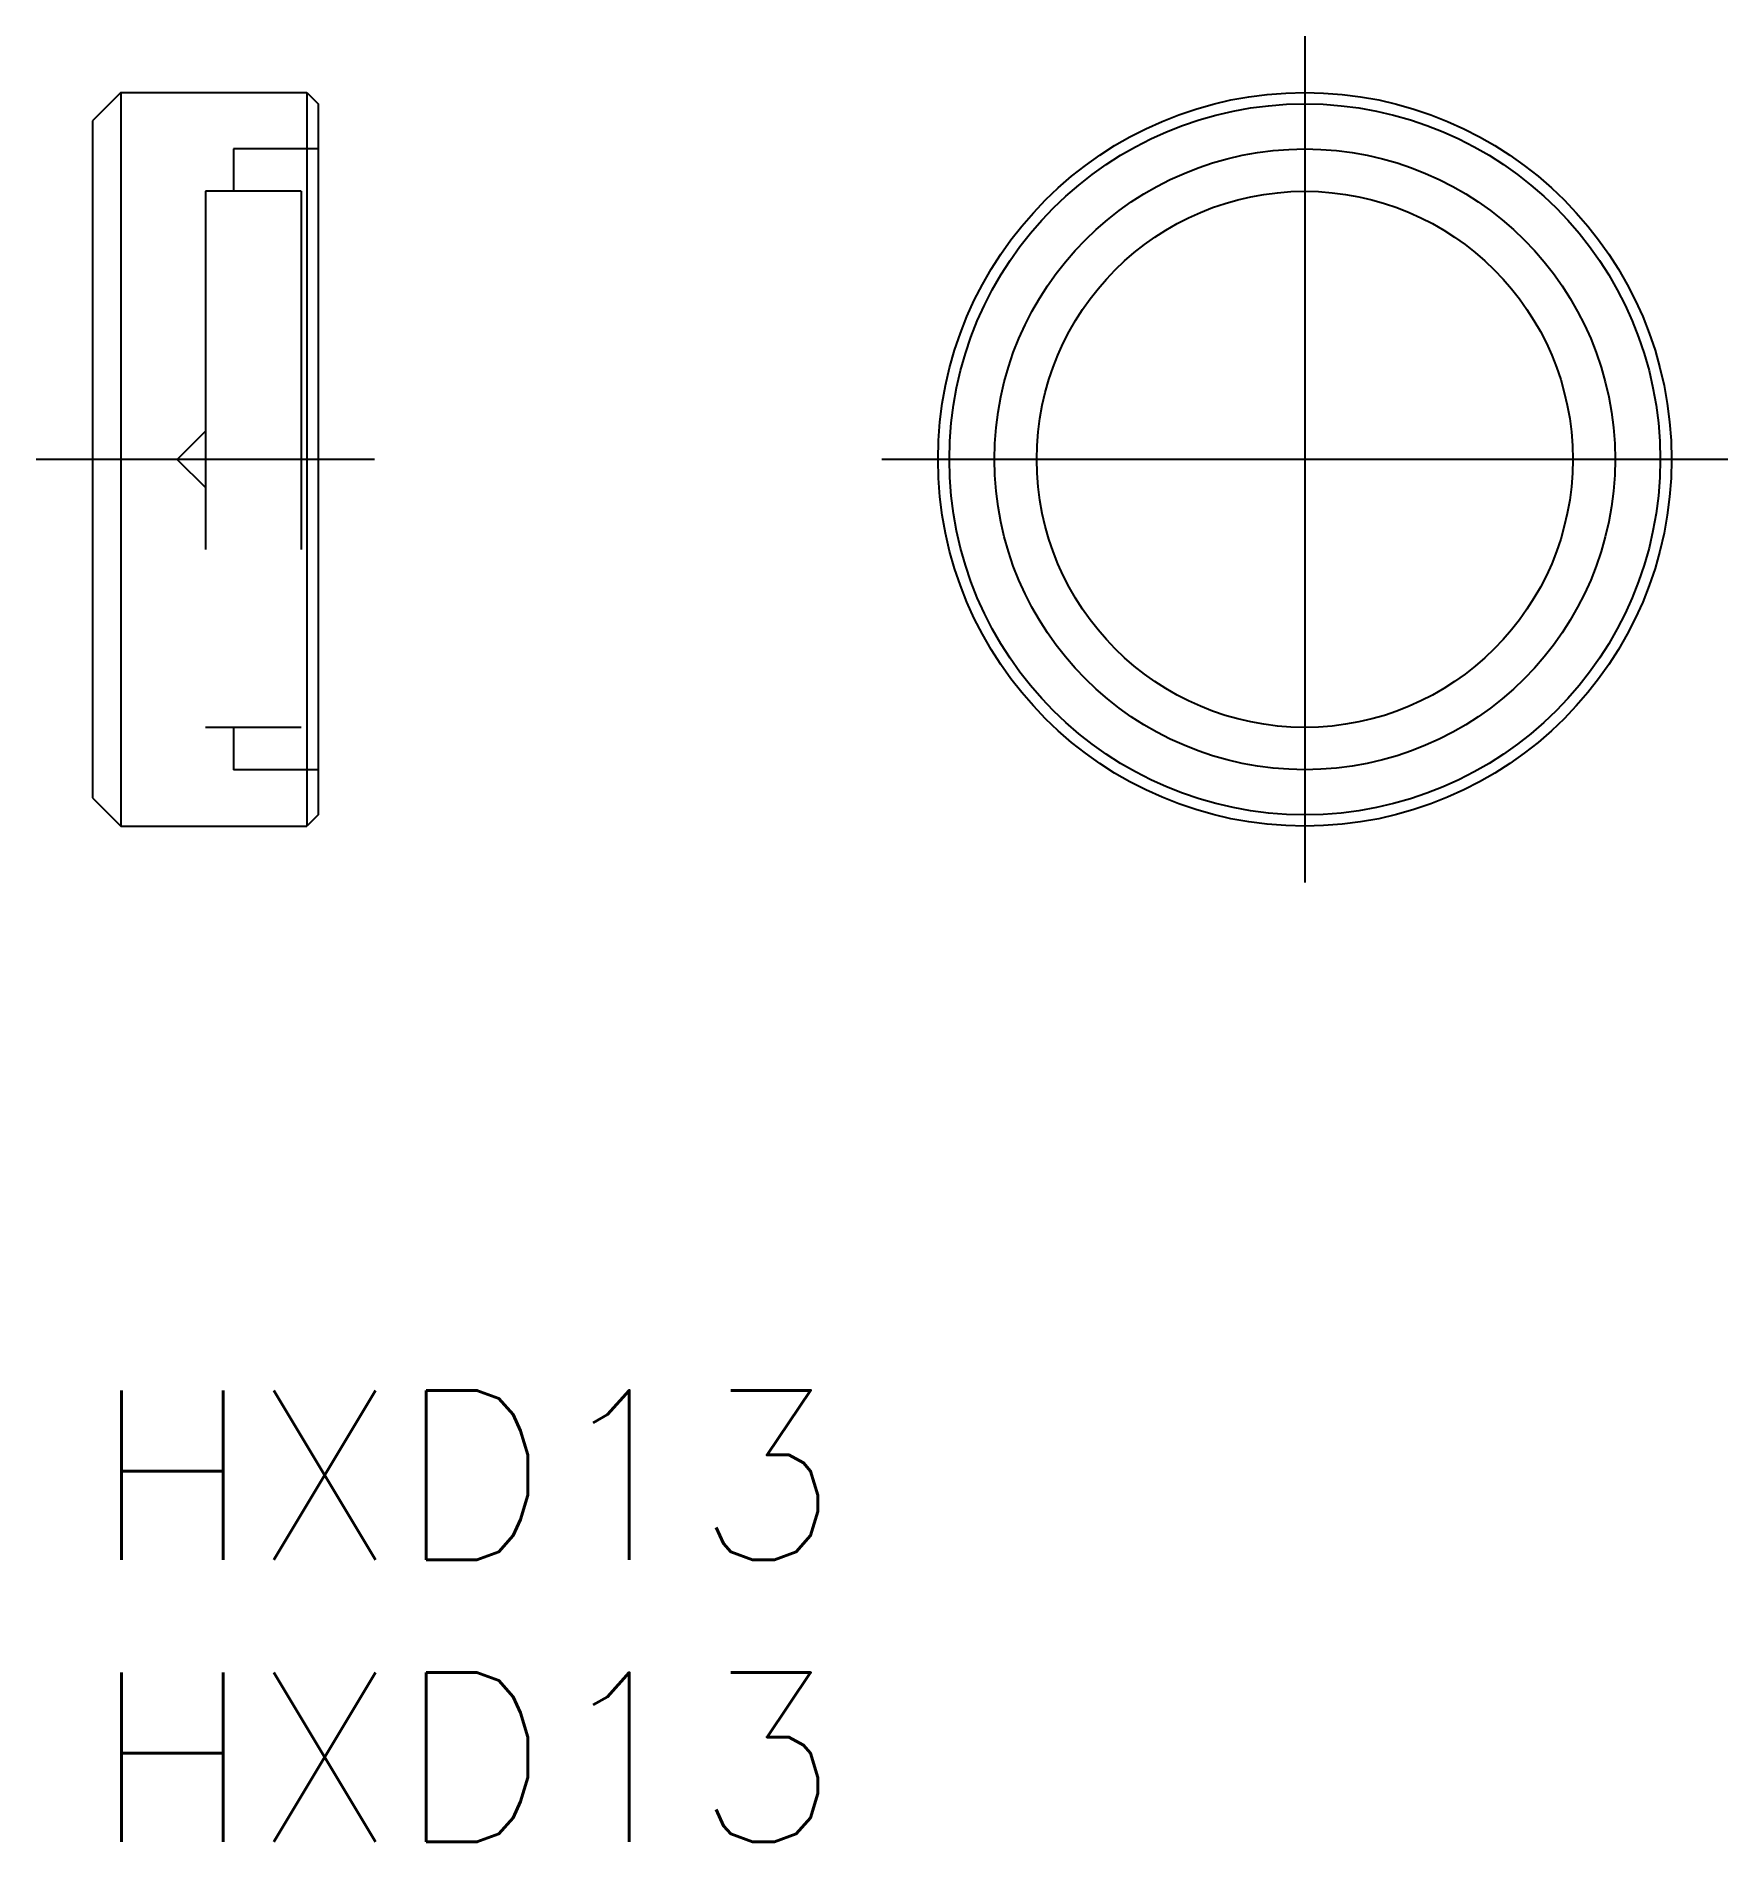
# Model space of a CAD drawing. Extents: x -1 to 29, y -8 to 24.
import ezdxf

# ---------------------------------------------------------------- set-up
doc = ezdxf.new("R2010")
doc.units = 0
doc.header["$LTSCALE"] = 0.5
doc.linetypes.add('CENTER', pattern=[50.8, 31.75, -6.35, 6.35, -6.35])
doc.linetypes.add('DASHED', pattern=[19.05, 12.7, -6.35])
for name, color, linetype in [('MSM_CENTER', 1, 'CENTER'), ('MSM_CONTINUOUS', 7, 'CONTINUOUS'), ('MSM_DASHED', 4, 'DASHED'), ('MSM_PART_NUMBER', 7, 'CONTINUOUS')]:
    doc.layers.add(name, color=color, linetype=linetype)
doc.styles.get("Standard").update_dxf_attribs({"font": 'txt.shx', "height": 1, "bigfont": 'bigfont.shx'})

# ---------------------------------------------------------------- blocks, each defined once
blk = doc.blocks.new('*U2')
at = {"layer": 'MSM_PART_NUMBER'}
blk.add_text('HXD13', height=3, dxfattribs=at).set_placement((0, -3))
blk = doc.blocks.new('*U3')
at = {"layer": 'MSM_PART_NUMBER'}
blk.add_text('HXD13', height=3, dxfattribs=at).set_placement((0, -8))

msp = doc.modelspace()

# ---------------------------------------------------------------- linework, layer by layer
at = {"layer": 'MSM_CENTER'}
for p, q in [((21.488, 24), (21.488, 9)), ((5, 16.5), (-1, 16.5)), ((28.988, 16.5), (13.988, 16.5))]:
    msp.add_line(p, q, dxfattribs=at)
at = {"layer": 'MSM_CONTINUOUS'}
for p, q in [((0.5, 23), (0, 22.5)), ((0.5, 23), (3.8, 23)), ((0.5, 23), (0.5, 10)), ((3.8, 23), (4, 22.8)), ((3.8, 23), (3.8, 10)), ((4, 22.8), (4, 10.2)), ((0, 22.5), (0, 10.5)), ((0, 10.5), (0.5, 10)), ((0.5, 10), (3.8, 10)), ((4, 10.2), (3.8, 10))]:
    msp.add_line(p, q, dxfattribs=at)
for radius in [6.5, 6.3, 5.5, 4.75]:
    msp.add_circle((21.488, 16.5), radius, dxfattribs=at)
at = {"layer": 'MSM_DASHED'}
for p, q in [((4, 22), (2.5, 22)), ((2.5, 22), (2.5, 21.25)), ((3.7, 21.25), (2, 21.25)), ((2, 21.25), (2, 11.75)), ((3.7, 21.25), (3.7, 11.75)), ((2, 17), (1.5, 16.5)), ((1.5, 16.5), (2, 16)), ((3.7, 11.75), (2, 11.75)), ((2.5, 11.75), (2.5, 11)), ((4, 11), (2.5, 11))]:
    msp.add_line(p, q, dxfattribs=at)

# ---------------------------------------------------------------- block references
at = {"layer": 'MSM_CONTINUOUS'}
for name in ['*U2', '*U3']:
    msp.add_blockref(name, (0, 0), dxfattribs=at)

doc.saveas('drawing.dxf')
